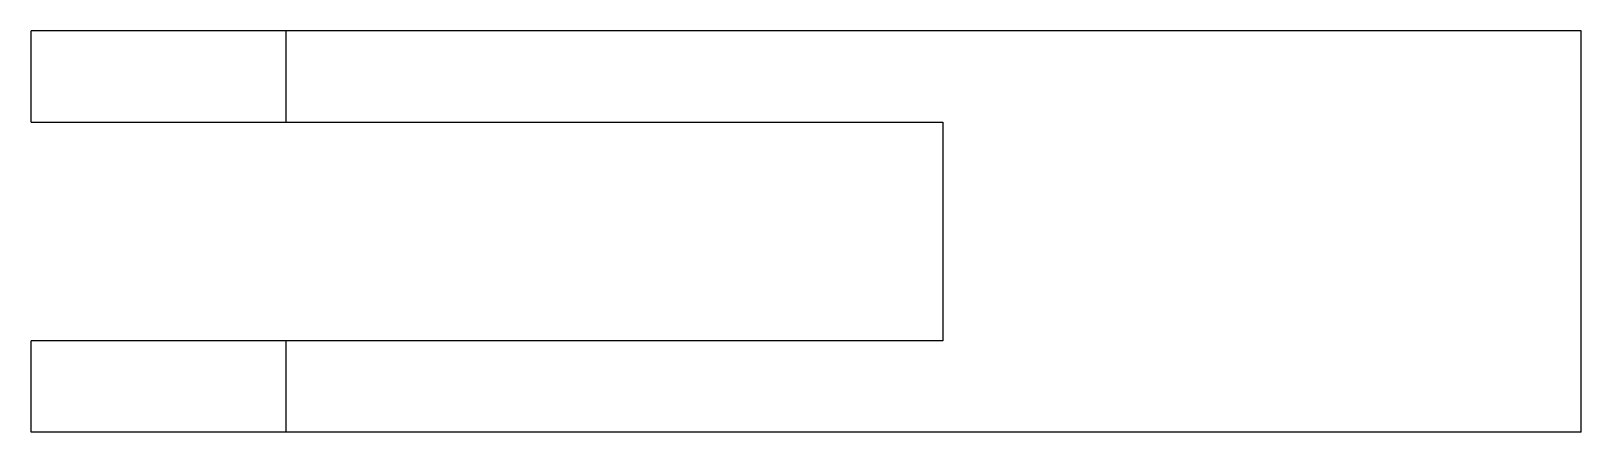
# Model space of a CAD drawing. Header units: metres. Extents: x -30 to 55, y -22 to 0.
import ezdxf

# ---------------------------------------------------------------- set-up
doc = ezdxf.new("R2010")
doc.units = ezdxf.units.M

msp = doc.modelspace()

# ---------------------------------------------------------------- linework, layer by layer
for points in [[(-30, -5), (-30, -4.9), (-30, -4.8), (-30, -4.7), (-30, -4.6), (-30, -4.5), (-30, -4.4), (-30, -4.3), (-30, -4.2), (-30, -4.1), (-30, -4), (-30, -3.9), (-30, -3.8), (-30, -3.7), (-30, -3.6), (-30, -3.5), (-30, -3.4), (-30, -3.3), (-30, -3.2), (-30, -3.1), (-30, -3), (-30, -2.9), (-30, -2.8), (-30, -2.7), (-30, -2.6), (-30, -2.5), (-30, -2.4), (-30, -2.3), (-30, -2.2), (-30, -2.1), (-30, -2), (-30, -1.9), (-30, -1.8), (-30, -1.7), (-30, -1.6), (-30, -1.5), (-30, -1.4), (-30, -1.3), (-30, -1.2), (-30, -1.1), (-30, -1), (-30, -0.9), (-30, -0.8), (-30, -0.7), (-30, -0.6), (-30, -0.5), (-30, -0.4), (-30, -0.3), (-30, -0.2), (-30, -0.1), (-30, 0)], [(-16, 0), (-16.049, 0), (-16.098, 0), (-16.147, 0), (-16.238, 0), (-16.383, 0), (-16.528, 0), (-16.673, 0), (-16.893, 0), (-17.127, 0), (-17.36, 0), (-17.616, 0), (-17.926, 0), (-18.237, 0), (-18.547, 0), (-18.901, 0), (-19.273, 0), (-19.644, 0), (-20.022, 0), (-20.436, 0), (-20.851, 0), (-21.265, 0), (-21.692, 0), (-22.128, 0), (-22.564, 0), (-23, 0), (-23.436, 0), (-23.872, 0), (-24.308, 0), (-24.735, 0), (-25.149, 0), (-25.564, 0), (-25.978, 0), (-26.356, 0), (-26.727, 0), (-27.099, 0), (-27.453, 0), (-27.763, 0), (-28.074, 0), (-28.384, 0), (-28.64, 0), (-28.873, 0), (-29.107, 0), (-29.327, 0), (-29.472, 0), (-29.617, 0), (-29.762, 0), (-29.853, 0), (-29.902, 0), (-29.951, 0), (-30, 0)], [(-16, -5), (-16, -4.9), (-16, -4.8), (-16, -4.7), (-16, -4.6), (-16, -4.5), (-16, -4.4), (-16, -4.3), (-16, -4.2), (-16, -4.1), (-16, -4), (-16, -3.9), (-16, -3.8), (-16, -3.7), (-16, -3.6), (-16, -3.5), (-16, -3.4), (-16, -3.3), (-16, -3.2), (-16, -3.1), (-16, -3), (-16, -2.9), (-16, -2.8), (-16, -2.7), (-16, -2.6), (-16, -2.5), (-16, -2.4), (-16, -2.3), (-16, -2.2), (-16, -2.1), (-16, -2), (-16, -1.9), (-16, -1.8), (-16, -1.7), (-16, -1.6), (-16, -1.5), (-16, -1.4), (-16, -1.3), (-16, -1.2), (-16, -1.1), (-16, -1), (-16, -0.9), (-16, -0.8), (-16, -0.7), (-16, -0.6), (-16, -0.5), (-16, -0.4), (-16, -0.3), (-16, -0.2), (-16, -0.1), (-16, 0)], [(55, 0), (53.58, 0), (52.16, 0), (50.74, 0), (49.32, 0), (47.9, 0), (46.48, 0), (45.06, 0), (43.64, 0), (42.22, 0), (40.8, 0), (39.38, 0), (37.96, 0), (36.54, 0), (35.12, 0), (33.7, 0), (32.28, 0), (30.86, 0), (29.44, 0), (28.02, 0), (26.6, 0), (25.18, 0), (23.76, 0), (22.34, 0), (20.92, 0), (19.5, 0), (18.08, 0), (16.66, 0), (15.24, 0), (13.82, 0), (12.4, 0), (10.98, 0), (9.56, 0), (8.14, 0), (6.72, 0), (5.3, 0), (3.88, 0), (2.46, 0), (1.04, 0), (-0.38, 0), (-1.8, 0), (-3.22, 0), (-4.64, 0), (-6.06, 0), (-7.48, 0), (-8.9, 0), (-10.32, 0), (-11.74, 0), (-13.16, 0), (-14.58, 0), (-16, 0)], [(55, -22), (55, -21.56), (55, -21.12), (55, -20.68), (55, -20.24), (55, -19.8), (55, -19.36), (55, -18.92), (55, -18.48), (55, -18.04), (55, -17.6), (55, -17.16), (55, -16.72), (55, -16.28), (55, -15.84), (55, -15.4), (55, -14.96), (55, -14.52), (55, -14.08), (55, -13.64), (55, -13.2), (55, -12.76), (55, -12.32), (55, -11.88), (55, -11.44), (55, -11), (55, -10.56), (55, -10.12), (55, -9.68), (55, -9.24), (55, -8.8), (55, -8.36), (55, -7.92), (55, -7.48), (55, -7.04), (55, -6.6), (55, -6.16), (55, -5.72), (55, -5.28), (55, -4.84), (55, -4.4), (55, -3.96), (55, -3.52), (55, -3.08), (55, -2.64), (55, -2.2), (55, -1.76), (55, -1.32), (55, -0.88), (55, -0.44), (55, 0)], [(-30, -5), (-29.951, -5), (-29.902, -5), (-29.853, -5), (-29.762, -5), (-29.617, -5), (-29.472, -5), (-29.327, -5), (-29.107, -5), (-28.873, -5), (-28.64, -5), (-28.384, -5), (-28.074, -5), (-27.763, -5), (-27.453, -5), (-27.099, -5), (-26.727, -5), (-26.356, -5), (-25.978, -5), (-25.564, -5), (-25.149, -5), (-24.735, -5), (-24.308, -5), (-23.872, -5), (-23.436, -5), (-23, -5), (-22.564, -5), (-22.128, -5), (-21.692, -5), (-21.265, -5), (-20.851, -5), (-20.436, -5), (-20.022, -5), (-19.644, -5), (-19.273, -5), (-18.901, -5), (-18.547, -5), (-18.237, -5), (-17.926, -5), (-17.616, -5), (-17.36, -5), (-17.127, -5), (-16.893, -5), (-16.673, -5), (-16.528, -5), (-16.383, -5), (-16.238, -5), (-16.147, -5), (-16.098, -5), (-16.049, -5), (-16, -5)], [(-16, -5), (-15.28, -5), (-14.56, -5), (-13.84, -5), (-13.12, -5), (-12.4, -5), (-11.68, -5), (-10.96, -5), (-10.24, -5), (-9.52, -5), (-8.8, -5), (-8.08, -5), (-7.36, -5), (-6.64, -5), (-5.92, -5), (-5.2, -5), (-4.48, -5), (-3.76, -5), (-3.04, -5), (-2.32, -5), (-1.6, -5), (-0.88, -5), (-0.16, -5), (0.56, -5), (1.28, -5), (2, -5), (2.72, -5), (3.44, -5), (4.16, -5), (4.88, -5), (5.6, -5), (6.32, -5), (7.04, -5), (7.76, -5), (8.48, -5), (9.2, -5), (9.92, -5), (10.64, -5), (11.36, -5), (12.08, -5), (12.8, -5), (13.52, -5), (14.24, -5), (14.96, -5), (15.68, -5), (16.4, -5), (17.12, -5), (17.84, -5), (18.56, -5), (19.28, -5), (20, -5)], [(20, -5), (20, -5.24), (20, -5.48), (20, -5.72), (20, -5.96), (20, -6.2), (20, -6.44), (20, -6.68), (20, -6.92), (20, -7.16), (20, -7.4), (20, -7.64), (20, -7.88), (20, -8.12), (20, -8.36), (20, -8.6), (20, -8.84), (20, -9.08), (20, -9.32), (20, -9.56), (20, -9.8), (20, -10.04), (20, -10.28), (20, -10.52), (20, -10.76), (20, -11), (20, -11.24), (20, -11.48), (20, -11.72), (20, -11.96), (20, -12.2), (20, -12.44), (20, -12.68), (20, -12.92), (20, -13.16), (20, -13.4), (20, -13.64), (20, -13.88), (20, -14.12), (20, -14.36), (20, -14.6), (20, -14.84), (20, -15.08), (20, -15.32), (20, -15.56), (20, -15.8), (20, -16.04), (20, -16.28), (20, -16.52), (20, -16.76), (20, -17)], [(-16, -17), (-16.049, -17), (-16.098, -17), (-16.147, -17), (-16.238, -17), (-16.383, -17), (-16.528, -17), (-16.673, -17), (-16.893, -17), (-17.127, -17), (-17.36, -17), (-17.616, -17), (-17.926, -17), (-18.237, -17), (-18.547, -17), (-18.901, -17), (-19.273, -17), (-19.644, -17), (-20.022, -17), (-20.436, -17), (-20.851, -17), (-21.265, -17), (-21.692, -17), (-22.128, -17), (-22.564, -17), (-23, -17), (-23.436, -17), (-23.872, -17), (-24.308, -17), (-24.735, -17), (-25.149, -17), (-25.564, -17), (-25.978, -17), (-26.356, -17), (-26.727, -17), (-27.099, -17), (-27.453, -17), (-27.763, -17), (-28.074, -17), (-28.384, -17), (-28.64, -17), (-28.873, -17), (-29.107, -17), (-29.327, -17), (-29.472, -17), (-29.617, -17), (-29.762, -17), (-29.853, -17), (-29.902, -17), (-29.951, -17), (-30, -17)], [(-30, -22), (-30, -21.9), (-30, -21.8), (-30, -21.7), (-30, -21.6), (-30, -21.5), (-30, -21.4), (-30, -21.3), (-30, -21.2), (-30, -21.1), (-30, -21), (-30, -20.9), (-30, -20.8), (-30, -20.7), (-30, -20.6), (-30, -20.5), (-30, -20.4), (-30, -20.3), (-30, -20.2), (-30, -20.1), (-30, -20), (-30, -19.9), (-30, -19.8), (-30, -19.7), (-30, -19.6), (-30, -19.5), (-30, -19.4), (-30, -19.3), (-30, -19.2), (-30, -19.1), (-30, -19), (-30, -18.9), (-30, -18.8), (-30, -18.7), (-30, -18.6), (-30, -18.5), (-30, -18.4), (-30, -18.3), (-30, -18.2), (-30, -18.1), (-30, -18), (-30, -17.9), (-30, -17.8), (-30, -17.7), (-30, -17.6), (-30, -17.5), (-30, -17.4), (-30, -17.3), (-30, -17.2), (-30, -17.1), (-30, -17)], [(20, -17), (19.28, -17), (18.56, -17), (17.84, -17), (17.12, -17), (16.4, -17), (15.68, -17), (14.96, -17), (14.24, -17), (13.52, -17), (12.8, -17), (12.08, -17), (11.36, -17), (10.64, -17), (9.92, -17), (9.2, -17), (8.48, -17), (7.76, -17), (7.04, -17), (6.32, -17), (5.6, -17), (4.88, -17), (4.16, -17), (3.44, -17), (2.72, -17), (2, -17), (1.28, -17), (0.56, -17), (-0.16, -17), (-0.88, -17), (-1.6, -17), (-2.32, -17), (-3.04, -17), (-3.76, -17), (-4.48, -17), (-5.2, -17), (-5.92, -17), (-6.64, -17), (-7.36, -17), (-8.08, -17), (-8.8, -17), (-9.52, -17), (-10.24, -17), (-10.96, -17), (-11.68, -17), (-12.4, -17), (-13.12, -17), (-13.84, -17), (-14.56, -17), (-15.28, -17), (-16, -17)], [(-16, -22), (-16, -21.9), (-16, -21.8), (-16, -21.7), (-16, -21.6), (-16, -21.5), (-16, -21.4), (-16, -21.3), (-16, -21.2), (-16, -21.1), (-16, -21), (-16, -20.9), (-16, -20.8), (-16, -20.7), (-16, -20.6), (-16, -20.5), (-16, -20.4), (-16, -20.3), (-16, -20.2), (-16, -20.1), (-16, -20), (-16, -19.9), (-16, -19.8), (-16, -19.7), (-16, -19.6), (-16, -19.5), (-16, -19.4), (-16, -19.3), (-16, -19.2), (-16, -19.1), (-16, -19), (-16, -18.9), (-16, -18.8), (-16, -18.7), (-16, -18.6), (-16, -18.5), (-16, -18.4), (-16, -18.3), (-16, -18.2), (-16, -18.1), (-16, -18), (-16, -17.9), (-16, -17.8), (-16, -17.7), (-16, -17.6), (-16, -17.5), (-16, -17.4), (-16, -17.3), (-16, -17.2), (-16, -17.1), (-16, -17)], [(-16, -22), (-16.049, -22), (-16.098, -22), (-16.147, -22), (-16.238, -22), (-16.383, -22), (-16.528, -22), (-16.673, -22), (-16.893, -22), (-17.127, -22), (-17.36, -22), (-17.616, -22), (-17.926, -22), (-18.237, -22), (-18.547, -22), (-18.901, -22), (-19.273, -22), (-19.644, -22), (-20.022, -22), (-20.436, -22), (-20.851, -22), (-21.265, -22), (-21.692, -22), (-22.128, -22), (-22.564, -22), (-23, -22), (-23.436, -22), (-23.872, -22), (-24.308, -22), (-24.735, -22), (-25.149, -22), (-25.564, -22), (-25.978, -22), (-26.356, -22), (-26.727, -22), (-27.099, -22), (-27.453, -22), (-27.763, -22), (-28.074, -22), (-28.384, -22), (-28.64, -22), (-28.873, -22), (-29.107, -22), (-29.327, -22), (-29.472, -22), (-29.617, -22), (-29.762, -22), (-29.853, -22), (-29.902, -22), (-29.951, -22), (-30, -22)], [(55, -22), (53.58, -22), (52.16, -22), (50.74, -22), (49.32, -22), (47.9, -22), (46.48, -22), (45.06, -22), (43.64, -22), (42.22, -22), (40.8, -22), (39.38, -22), (37.96, -22), (36.54, -22), (35.12, -22), (33.7, -22), (32.28, -22), (30.86, -22), (29.44, -22), (28.02, -22), (26.6, -22), (25.18, -22), (23.76, -22), (22.34, -22), (20.92, -22), (19.5, -22), (18.08, -22), (16.66, -22), (15.24, -22), (13.82, -22), (12.4, -22), (10.98, -22), (9.56, -22), (8.14, -22), (6.72, -22), (5.3, -22), (3.88, -22), (2.46, -22), (1.04, -22), (-0.38, -22), (-1.8, -22), (-3.22, -22), (-4.64, -22), (-6.06, -22), (-7.48, -22), (-8.9, -22), (-10.32, -22), (-11.74, -22), (-13.16, -22), (-14.58, -22), (-16, -22)]]:
    msp.add_lwpolyline(points)

doc.saveas('drawing.dxf')
